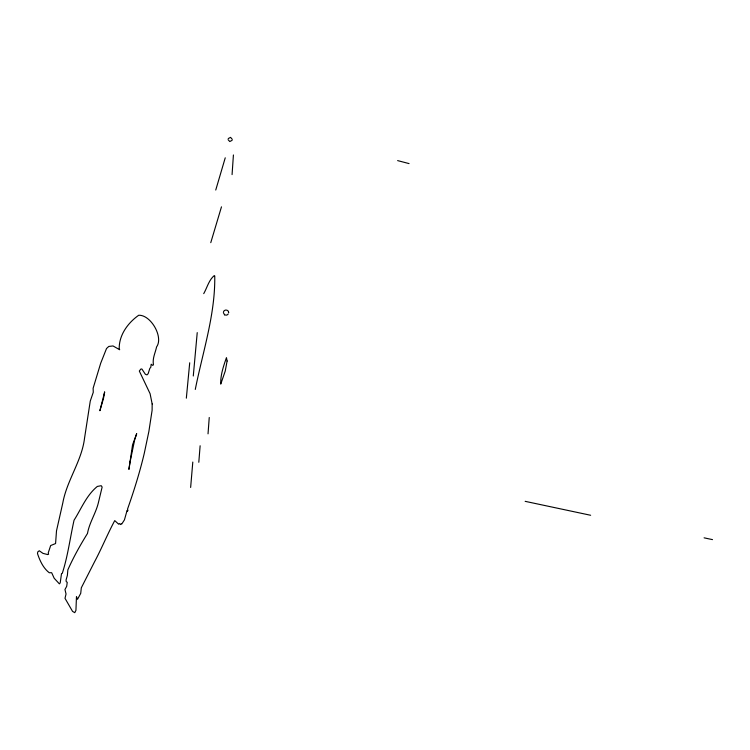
<?xml version="1.0" encoding="UTF-8"?>
<svg xmlns="http://www.w3.org/2000/svg" width="750" height="750" viewBox="0 0 750 750"><rect width="100%" height="100%" fill="white"/><g stroke="black" fill="none" stroke-linecap="round" stroke-linejoin="round"><path stroke-width="1.12" d="M232.069 174.609L233.419 154.969M208.031 433.856L209.241 417.497M198.806 462.272L200.128 445.763M190.641 487.453L192.797 462.056M193.284 375.994L197.231 332.616M186.337 398.175L189.713 362.784M195.281 389.447C202.716 352.013 215.419 314.278 214.744 275.869L214.238 275.606C208.856 280.041 207.103 287.728 203.728 293.644M215.747 190.041L225.244 157.809M210.769 242.653L221.475 206.841M223.519 311.737C224.278 309.206 228.394 309.581 228.647 312.234M232.106 140.344L229.763 141.534L228.056 139.622M228.234 138.562L230.569 137.372L232.284 139.388M228.347 313.894L226.856 315.131L224.803 314.962M704.1 537.834L712.5 539.625M525.159 501.337L590.634 515.269M397.631 160.603L409.059 163.594M224.578 314.841L223.369 312.619M228.647 312.244L228.675 312.534M152.166 403.959L152.109 410.287L148.866 431.494L144.328 453.084C139.884 471.975 133.959 490.903 127.5 509.203L127.969 510.384L127.425 511.294L127.078 510.469L124.434 519.881L121.753 524.025L121.116 523.678L120.516 524.569L119.231 523.491L118.659 524.203L114.741 520.603C107.438 534.197 101.691 548.428 94.5 561.881L81.319 587.803L80.719 593.372L77.494 599.353L76.472 596.531L75.938 610.359L74.766 612.675L72.553 611.391L65.006 598.312L66.037 594L64.959 589.509L66.694 586.359L67.247 582.272L66.216 581.653L66.066 579.975L67.378 575.381L67.856 569.85C73.519 557.081 80.297 545.034 87.487 533.456C89.372 522.712 95.672 513.562 98.306 503.034L102.131 487.078L101.25 485.691L97.322 486.441C86.334 495.45 81.366 508.688 74.053 520.209C70.078 537.984 67.838 556.284 62.25 573.441L61.519 573.562L60.216 582.853L59.381 583.866L54.188 578.259L51.656 572.7L49.238 572.737C43.2 568.069 39.872 560.681 37.5 553.612L37.744 551.953L39.263 550.763L42.966 553.369L47.709 554.569L48.6 554.212L48.216 552.947L50.663 545.541L55.575 543.553L56.503 530.831L62.803 502.95C66.862 480.319 81.787 461.025 84.534 438.225L90.263 401.081L93.272 392.297L93.122 388.266L100.688 363.244L106.519 348.534L108.797 346.434L113.016 345.947L119.672 349.734L119.203 348.572C119.053 334.903 127.969 322.828 138.703 315.253C150.872 314.691 163.716 337.191 156.591 346.894C155.269 353.072 152.287 358.284 153.45 364.856L152.672 365.363L151.181 364.219L150.787 367.359L149.85 368.306L148.153 373.688L147 374.887L145.369 374.288L141.9 369.019L140.925 369L139.312 371.025L150.094 393.703L152.166 403.959M227.109 361.012L225.244 371.062L220.744 384.122C220.388 375.188 223.453 366.216 226.453 357.647L227.109 361.012M130.022 462.15L128.916 469.416L132.562 444.816L136.688 433.669L134.691 439.734L130.022 462.15M104.634 392.034L103.481 398.475L99.891 410.719L104.634 392.034"/></g></svg>
